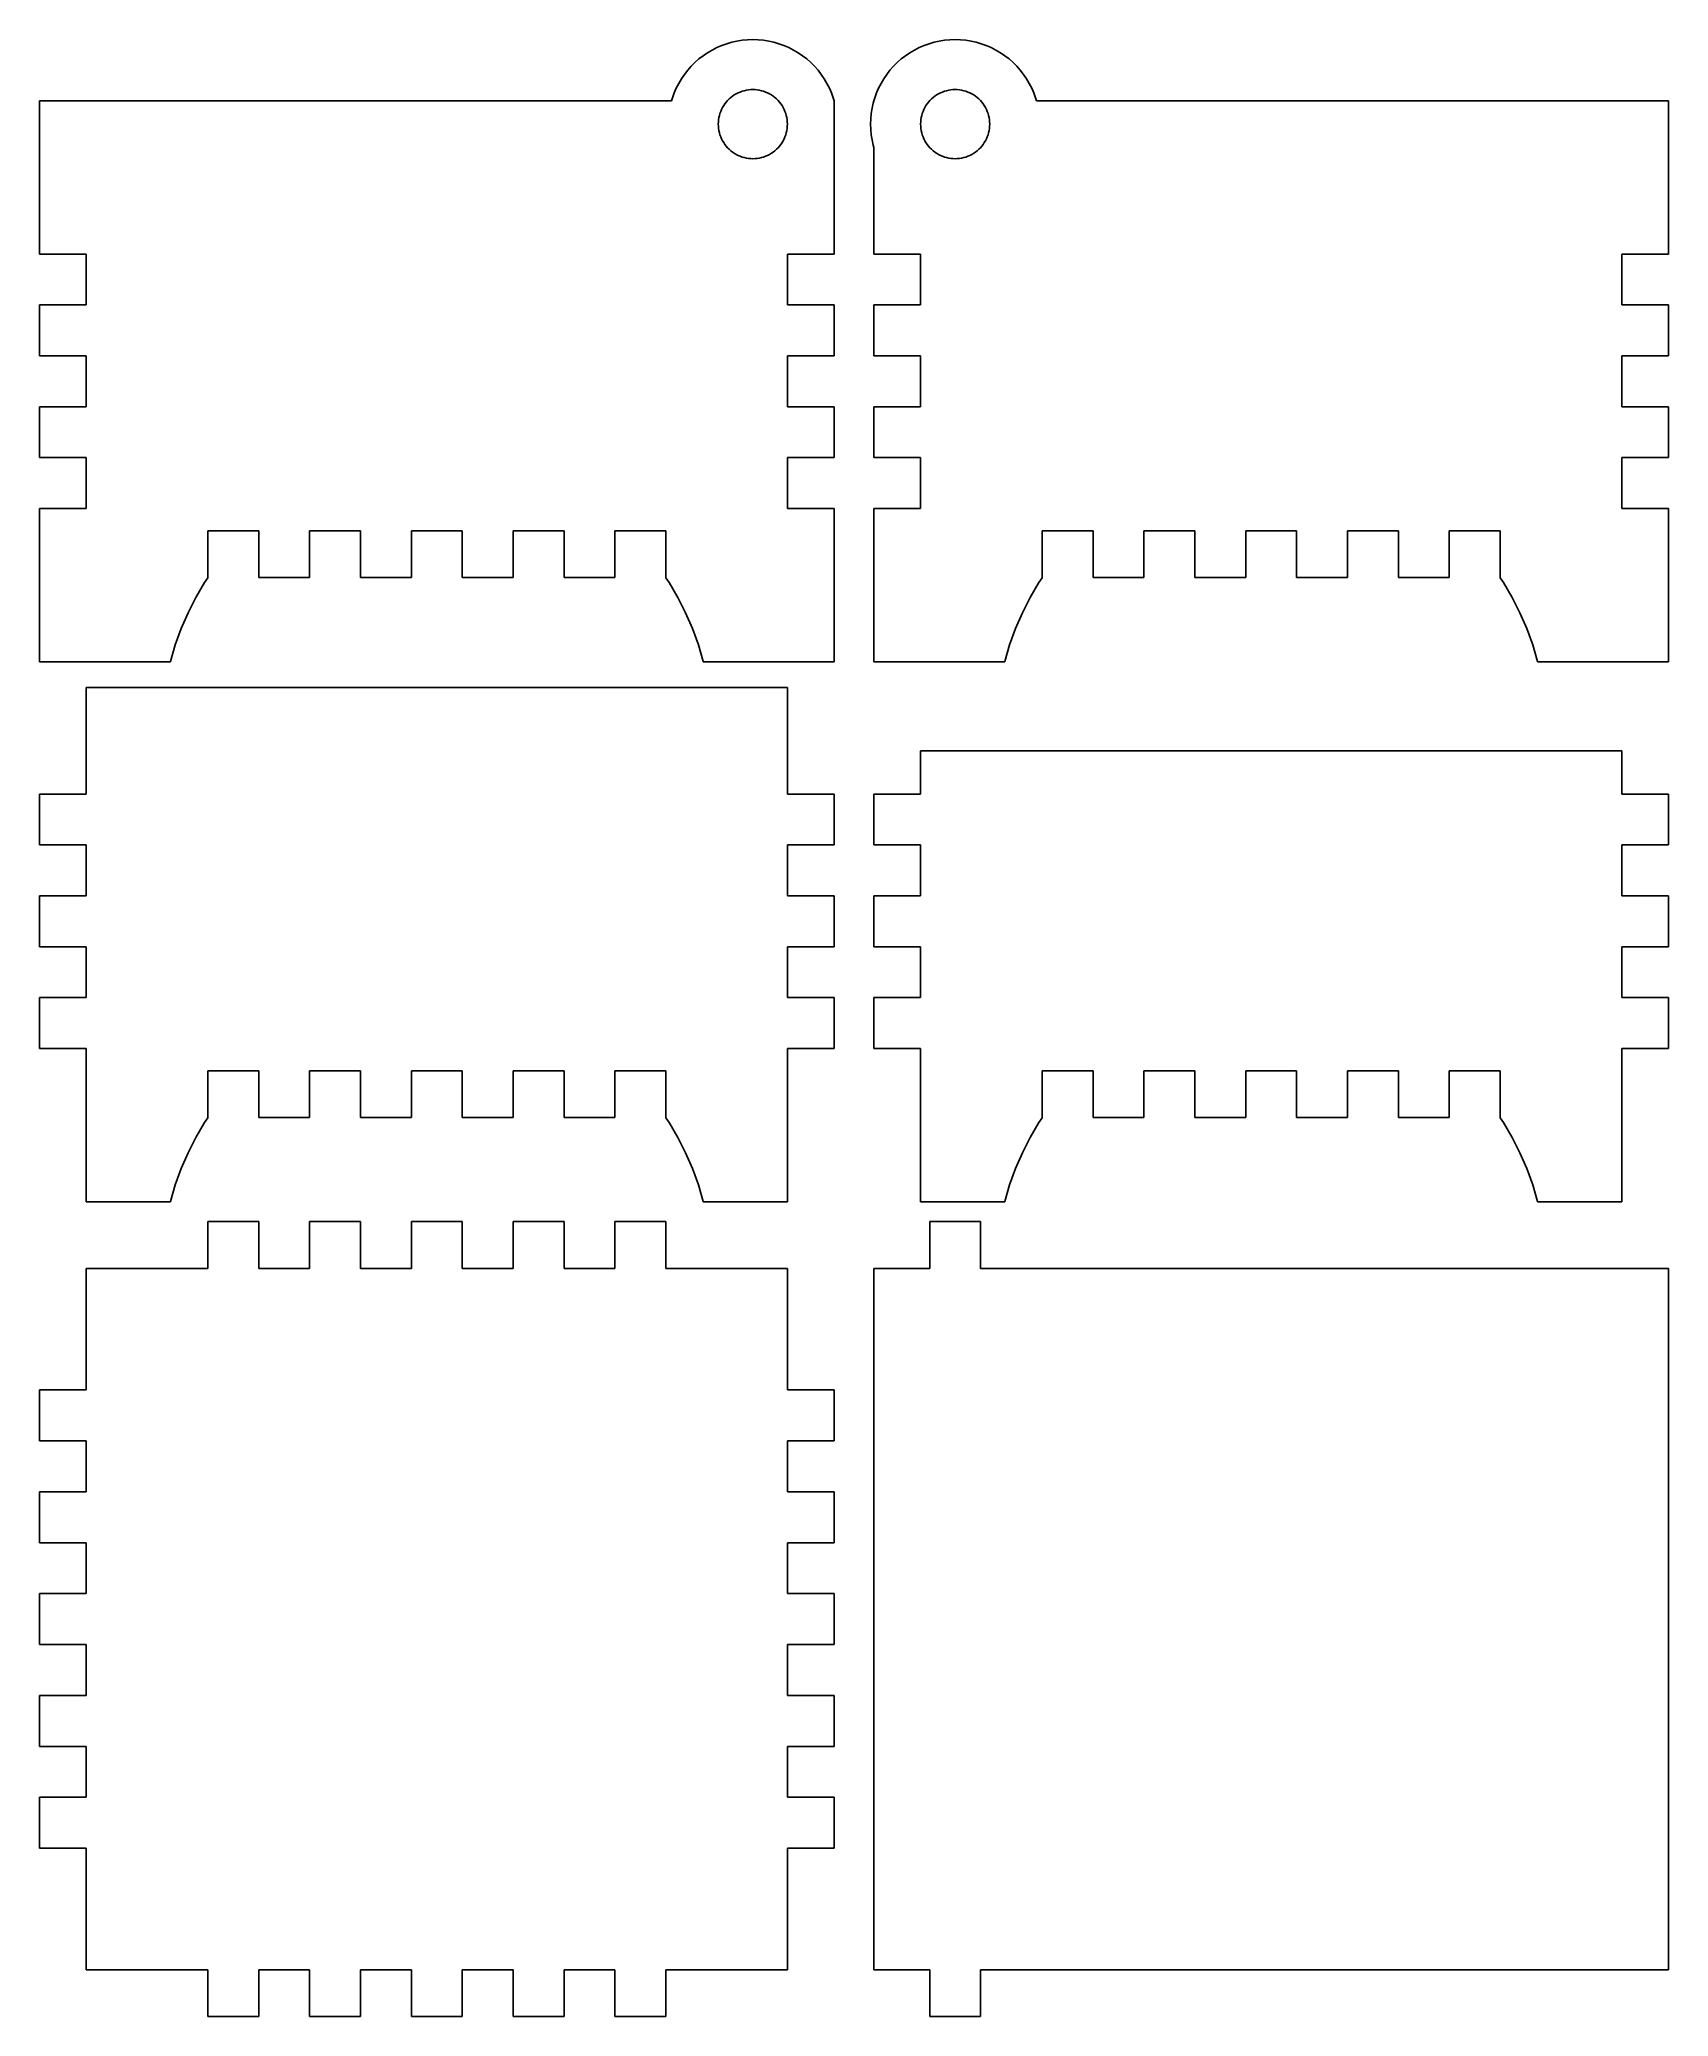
# Model space of a CAD drawing. Header units: metres. Extents: x -42 to 132, y -87 to 124.
import ezdxf

# ---------------------------------------------------------------- set-up
doc = ezdxf.new("R2010")
doc.units = ezdxf.units.M

msp = doc.modelspace()

# ---------------------------------------------------------------- linework, layer by layer
for p, q in [((28.9557, 122.89), (28.4856, 122.57)), ((29.445, 123.179), (28.9557, 122.89)), ((29.9514, 123.437), (29.445, 123.179)), ((30.4731, 123.663), (29.9514, 123.437)), ((31.0079, 123.855), (30.4731, 123.663)), ((31.5538, 124.014), (31.0079, 123.855)), ((32.1085, 124.138), (31.5538, 124.014)), ((32.6699, 124.227), (32.1085, 124.138)), ((33.2358, 124.28), (32.6699, 124.227)), ((33.804, 124.298), (33.2358, 124.28)), ((34.3721, 124.28), (33.804, 124.298)), ((34.938, 124.227), (34.3721, 124.28)), ((35.4995, 124.138), (34.938, 124.227)), ((36.0542, 124.014), (35.4995, 124.138)), ((36.6, 123.855), (36.0542, 124.014)), ((37.1349, 123.663), (36.6, 123.855)), ((37.6565, 123.437), (37.1349, 123.663)), ((38.163, 123.179), (37.6565, 123.437)), ((38.6523, 122.89), (38.163, 123.179)), ((39.1224, 122.57), (38.6523, 122.89)), ((50.5977, 122.89), (50.1276, 122.57)), ((51.087, 123.179), (50.5977, 122.89)), ((51.5935, 123.437), (51.087, 123.179)), ((52.1151, 123.663), (51.5935, 123.437)), ((52.65, 123.855), (52.1151, 123.663)), ((53.1958, 124.014), (52.65, 123.855)), ((53.7505, 124.138), (53.1958, 124.014)), ((54.312, 124.227), (53.7505, 124.138)), ((54.8779, 124.28), (54.312, 124.227)), ((55.446, 124.298), (54.8779, 124.28)), ((56.0142, 124.28), (55.446, 124.298)), ((56.5801, 124.227), (56.0142, 124.28)), ((57.1415, 124.138), (56.5801, 124.227)), ((57.6962, 124.014), (57.1415, 124.138)), ((58.2421, 123.855), (57.6962, 124.014)), ((58.7769, 123.663), (58.2421, 123.855)), ((59.2986, 123.437), (58.7769, 123.663)), ((59.805, 123.179), (59.2986, 123.437)), ((60.2943, 122.89), (59.805, 123.179)), ((60.7644, 122.57), (60.2943, 122.89)), ((26.4838, 120.568), (26.1643, 120.098)), ((26.8322, 121.018), (26.4838, 120.568)), ((27.2081, 121.444), (26.8322, 121.018)), ((27.61, 121.846), (27.2081, 121.444)), ((28.0364, 122.222), (27.61, 121.846)), ((28.4856, 122.57), (28.0364, 122.222)), ((39.5715, 122.222), (39.1224, 122.57)), ((39.9979, 121.846), (39.5715, 122.222)), ((40.3999, 121.444), (39.9979, 121.846)), ((40.7758, 121.018), (40.3999, 121.444)), ((41.1242, 120.568), (40.7758, 121.018)), ((41.4437, 120.098), (41.1242, 120.568)), ((48.1258, 120.568), (47.8063, 120.098)), ((48.4742, 121.018), (48.1258, 120.568)), ((48.8501, 121.444), (48.4742, 121.018)), ((49.2521, 121.846), (48.8501, 121.444)), ((49.6785, 122.222), (49.2521, 121.846)), ((50.1276, 122.57), (49.6785, 122.222)), ((61.2136, 122.222), (60.7644, 122.57)), ((61.64, 121.846), (61.2136, 122.222)), ((62.0419, 121.444), (61.64, 121.846)), ((62.4178, 121.018), (62.0419, 121.444)), ((62.7662, 120.568), (62.4178, 121.018)), ((63.0857, 120.098), (62.7662, 120.568)), ((25.3911, 118.581), (25.1986, 118.046)), ((25.6169, 119.103), (25.3911, 118.581)), ((25.875, 119.609), (25.6169, 119.103)), ((26.1643, 120.098), (25.875, 119.609)), ((31.8236, 118.371), (32.0234, 118.489)), ((32.0234, 118.489), (32.2303, 118.594)), ((32.2303, 118.594), (32.4434, 118.686)), ((32.4434, 118.686), (32.6618, 118.765)), ((32.6618, 118.765), (32.8848, 118.83)), ((32.8848, 118.83), (33.1114, 118.881)), ((33.1114, 118.881), (33.3407, 118.917)), ((33.3407, 118.917), (33.5719, 118.939)), ((33.5719, 118.939), (33.804, 118.946)), ((33.804, 118.946), (34.0361, 118.939)), ((34.0361, 118.939), (34.2672, 118.917)), ((34.2672, 118.917), (34.4966, 118.881)), ((34.4966, 118.881), (34.7231, 118.83)), ((34.7231, 118.83), (34.9461, 118.765)), ((34.9461, 118.765), (35.1646, 118.686)), ((35.1646, 118.686), (35.3777, 118.594)), ((35.3777, 118.594), (35.5845, 118.489)), ((35.5845, 118.489), (35.7844, 118.371)), ((41.733, 119.609), (41.4437, 120.098)), ((41.9911, 119.103), (41.733, 119.609)), ((42.2168, 118.581), (41.9911, 119.103)), ((42.4094, 118.046), (42.2168, 118.581)), ((47.0332, 118.581), (46.8406, 118.046)), ((47.2589, 119.103), (47.0332, 118.581)), ((47.517, 119.609), (47.2589, 119.103)), ((47.8063, 120.098), (47.517, 119.609)), ((53.4656, 118.371), (53.6655, 118.489)), ((53.6655, 118.489), (53.8723, 118.594)), ((53.8723, 118.594), (54.0854, 118.686)), ((54.0854, 118.686), (54.3039, 118.765)), ((54.3039, 118.765), (54.5269, 118.83)), ((54.5269, 118.83), (54.7534, 118.881)), ((54.7534, 118.881), (54.9828, 118.917)), ((54.9828, 118.917), (55.2139, 118.939)), ((55.2139, 118.939), (55.446, 118.946)), ((55.446, 118.946), (55.6781, 118.939)), ((55.6781, 118.939), (55.9093, 118.917)), ((55.9093, 118.917), (56.1386, 118.881)), ((56.1386, 118.881), (56.3652, 118.83)), ((56.3652, 118.83), (56.5882, 118.765)), ((56.5882, 118.765), (56.8066, 118.686)), ((56.8066, 118.686), (57.0197, 118.594)), ((57.0197, 118.594), (57.2266, 118.489)), ((57.2266, 118.489), (57.4264, 118.371)), ((63.375, 119.609), (63.0857, 120.098)), ((63.6331, 119.103), (63.375, 119.609)), ((63.8589, 118.581), (63.6331, 119.103)), ((64.0514, 118.046), (63.8589, 118.581)), ((25.1126, 117.75), (-42.5, 117.75)), ((-42.5, 117.75), (-42.5, 101.361)), ((25.1986, 118.046), (25.1126, 117.75)), ((30.2241, 116.169), (30.2889, 116.392)), ((30.2889, 116.392), (30.3675, 116.611)), ((30.3675, 116.611), (30.4597, 116.824)), ((30.4597, 116.824), (30.5651, 117.031)), ((30.5651, 117.031), (30.6833, 117.23)), ((30.6833, 117.23), (30.8138, 117.422)), ((30.8138, 117.422), (30.9562, 117.606)), ((30.9562, 117.606), (31.1097, 117.78)), ((31.1097, 117.78), (31.2739, 117.944)), ((31.2739, 117.944), (31.4481, 118.098)), ((31.4481, 118.098), (31.6315, 118.24)), ((31.6315, 118.24), (31.8236, 118.371)), ((35.7844, 118.371), (35.9764, 118.24)), ((35.9764, 118.24), (36.1599, 118.098)), ((36.1599, 118.098), (36.3341, 117.944)), ((36.3341, 117.944), (36.4983, 117.78)), ((36.4983, 117.78), (36.6518, 117.606)), ((36.6518, 117.606), (36.7941, 117.422)), ((36.7941, 117.422), (36.9246, 117.23)), ((36.9246, 117.23), (37.0428, 117.031)), ((37.0428, 117.031), (37.1482, 116.824)), ((37.1482, 116.824), (37.2404, 116.611)), ((37.2404, 116.611), (37.3191, 116.392)), ((37.3191, 116.392), (37.3839, 116.169)), ((42.4954, 117.75), (42.4094, 118.046)), ((42.5, 117.75), (42.4954, 117.75)), ((42.5, 101.361), (42.5, 117.75)), ((46.4691, 116.384), (46.4156, 115.818)), ((46.558, 116.945), (46.4691, 116.384)), ((46.6821, 117.5), (46.558, 116.945)), ((46.75, 117.734), (46.6821, 117.5)), ((46.7546, 117.75), (46.75, 117.75)), ((46.75, 117.75), (46.75, 117.734)), ((46.8406, 118.046), (46.7546, 117.75)), ((51.8661, 116.169), (51.9309, 116.392)), ((51.9309, 116.392), (52.0096, 116.611)), ((52.0096, 116.611), (52.1018, 116.824)), ((52.1018, 116.824), (52.2072, 117.031)), ((52.2072, 117.031), (52.3254, 117.23)), ((52.3254, 117.23), (52.4559, 117.422)), ((52.4559, 117.422), (52.5982, 117.606)), ((52.5982, 117.606), (52.7517, 117.78)), ((52.7517, 117.78), (52.9159, 117.944)), ((52.9159, 117.944), (53.0901, 118.098)), ((53.0901, 118.098), (53.2736, 118.24)), ((53.2736, 118.24), (53.4656, 118.371)), ((57.4264, 118.371), (57.6185, 118.24)), ((57.6185, 118.24), (57.8019, 118.098)), ((57.8019, 118.098), (57.9761, 117.944)), ((57.9761, 117.944), (58.1403, 117.78)), ((58.1403, 117.78), (58.2938, 117.606)), ((58.2938, 117.606), (58.4362, 117.422)), ((58.4362, 117.422), (58.5667, 117.23)), ((58.5667, 117.23), (58.6849, 117.031)), ((58.6849, 117.031), (58.7903, 116.824)), ((58.7903, 116.824), (58.8825, 116.611)), ((58.8825, 116.611), (58.9611, 116.392)), ((58.9611, 116.392), (59.0259, 116.169)), ((64.1374, 117.75), (64.0514, 118.046)), ((131.75, 117.75), (64.1374, 117.75)), ((131.75, 101.361), (131.75, 117.75)), ((30.108, 115.25), (30.1153, 115.482)), ((30.1153, 115.018), (30.108, 115.25)), ((30.1153, 115.482), (30.1371, 115.713)), ((30.1371, 114.787), (30.1153, 115.018)), ((30.1371, 115.713), (30.1734, 115.943)), ((30.1734, 114.557), (30.1371, 114.787)), ((30.1734, 115.943), (30.2241, 116.169)), ((30.2241, 114.331), (30.1734, 114.557)), ((30.2889, 114.108), (30.2241, 114.331)), ((37.3839, 114.331), (37.3191, 114.108)), ((37.3839, 116.169), (37.4345, 115.943)), ((37.4345, 114.557), (37.3839, 114.331)), ((37.4345, 115.943), (37.4709, 115.713)), ((37.4709, 114.787), (37.4345, 114.557)), ((37.4709, 115.713), (37.4927, 115.482)), ((37.4927, 115.018), (37.4709, 114.787)), ((37.4927, 115.482), (37.5, 115.25)), ((37.5, 115.25), (37.4927, 115.018)), ((46.4156, 115.818), (46.3978, 115.25)), ((46.3978, 115.25), (46.4156, 114.682)), ((46.4156, 114.682), (46.4691, 114.116)), ((51.75, 115.25), (51.7573, 115.482)), ((51.7573, 115.018), (51.75, 115.25)), ((51.7573, 115.482), (51.7791, 115.713)), ((51.7791, 114.787), (51.7573, 115.018)), ((51.7791, 115.713), (51.8155, 115.943)), ((51.8155, 114.557), (51.7791, 114.787)), ((51.8155, 115.943), (51.8661, 116.169)), ((51.8661, 114.331), (51.8155, 114.557)), ((51.9309, 114.108), (51.8661, 114.331)), ((59.0259, 114.331), (58.9611, 114.108)), ((59.0259, 116.169), (59.0766, 115.943)), ((59.0766, 114.557), (59.0259, 114.331)), ((59.0766, 115.943), (59.1129, 115.713)), ((59.1129, 114.787), (59.0766, 114.557)), ((59.1129, 115.713), (59.1347, 115.482)), ((59.1347, 115.018), (59.1129, 114.787)), ((59.1347, 115.482), (59.142, 115.25)), ((59.142, 115.25), (59.1347, 115.018)), ((30.3675, 113.889), (30.2889, 114.108)), ((30.4597, 113.676), (30.3675, 113.889)), ((30.5651, 113.469), (30.4597, 113.676)), ((30.6833, 113.27), (30.5651, 113.469)), ((30.8138, 113.078), (30.6833, 113.27)), ((30.9562, 112.894), (30.8138, 113.078)), ((31.1097, 112.72), (30.9562, 112.894)), ((31.2739, 112.556), (31.1097, 112.72)), ((31.4481, 112.402), (31.2739, 112.556)), ((31.6315, 112.26), (31.4481, 112.402)), ((31.8236, 112.129), (31.6315, 112.26)), ((32.0234, 112.011), (31.8236, 112.129)), ((35.7844, 112.129), (35.5845, 112.011)), ((35.9764, 112.26), (35.7844, 112.129)), ((36.1599, 112.402), (35.9764, 112.26)), ((36.3341, 112.556), (36.1599, 112.402)), ((36.4983, 112.72), (36.3341, 112.556)), ((36.6518, 112.894), (36.4983, 112.72)), ((36.7941, 113.078), (36.6518, 112.894)), ((36.9246, 113.27), (36.7941, 113.078)), ((37.0428, 113.469), (36.9246, 113.27)), ((37.1482, 113.676), (37.0428, 113.469)), ((37.2404, 113.889), (37.1482, 113.676)), ((37.3191, 114.108), (37.2404, 113.889)), ((46.4691, 114.116), (46.558, 113.555)), ((46.558, 113.555), (46.6821, 113)), ((46.6821, 113), (46.75, 112.766)), ((46.75, 112.766), (46.75, 101.361)), ((52.0096, 113.889), (51.9309, 114.108)), ((52.1018, 113.676), (52.0096, 113.889)), ((52.2072, 113.469), (52.1018, 113.676)), ((52.3254, 113.27), (52.2072, 113.469)), ((52.4559, 113.078), (52.3254, 113.27)), ((52.5982, 112.894), (52.4559, 113.078)), ((52.7517, 112.72), (52.5982, 112.894)), ((52.9159, 112.556), (52.7517, 112.72)), ((53.0901, 112.402), (52.9159, 112.556)), ((53.2736, 112.26), (53.0901, 112.402)), ((53.4656, 112.129), (53.2736, 112.26)), ((53.6655, 112.011), (53.4656, 112.129)), ((57.4264, 112.129), (57.2266, 112.011)), ((57.6185, 112.26), (57.4264, 112.129)), ((57.8019, 112.402), (57.6185, 112.26)), ((57.9761, 112.556), (57.8019, 112.402)), ((58.1403, 112.72), (57.9761, 112.556)), ((58.2938, 112.894), (58.1403, 112.72)), ((58.4362, 113.078), (58.2938, 112.894)), ((58.5667, 113.27), (58.4362, 113.078)), ((58.6849, 113.469), (58.5667, 113.27)), ((58.7903, 113.676), (58.6849, 113.469)), ((58.8825, 113.889), (58.7903, 113.676)), ((58.9611, 114.108), (58.8825, 113.889)), ((32.2303, 111.906), (32.0234, 112.011)), ((32.4434, 111.814), (32.2303, 111.906)), ((32.6618, 111.735), (32.4434, 111.814)), ((32.8848, 111.67), (32.6618, 111.735)), ((33.1114, 111.619), (32.8848, 111.67)), ((33.3407, 111.583), (33.1114, 111.619)), ((33.5719, 111.561), (33.3407, 111.583)), ((33.804, 111.554), (33.5719, 111.561)), ((34.0361, 111.561), (33.804, 111.554)), ((34.2672, 111.583), (34.0361, 111.561)), ((34.4966, 111.619), (34.2672, 111.583)), ((34.7231, 111.67), (34.4966, 111.619)), ((34.9461, 111.735), (34.7231, 111.67)), ((35.1646, 111.814), (34.9461, 111.735)), ((35.3777, 111.906), (35.1646, 111.814)), ((35.5845, 112.011), (35.3777, 111.906)), ((53.8723, 111.906), (53.6655, 112.011)), ((54.0854, 111.814), (53.8723, 111.906)), ((54.3039, 111.735), (54.0854, 111.814)), ((54.5269, 111.67), (54.3039, 111.735)), ((54.7534, 111.619), (54.5269, 111.67)), ((54.9828, 111.583), (54.7534, 111.619)), ((55.2139, 111.561), (54.9828, 111.583)), ((55.446, 111.554), (55.2139, 111.561)), ((55.6781, 111.561), (55.446, 111.554)), ((55.9093, 111.583), (55.6781, 111.561)), ((56.1386, 111.619), (55.9093, 111.583)), ((56.3652, 111.67), (56.1386, 111.619)), ((56.5882, 111.735), (56.3652, 111.67)), ((56.8066, 111.814), (56.5882, 111.735)), ((57.0197, 111.906), (56.8066, 111.814)), ((57.2266, 112.011), (57.0197, 111.906)), ((-42.5, 101.361), (-37.5, 101.361)), ((-37.5, 101.361), (-37.5, 95.9167)), ((37.5, 95.9167), (37.5, 101.361)), ((37.5, 101.361), (42.5, 101.361)), ((46.75, 101.361), (51.75, 101.361)), ((51.75, 101.361), (51.75, 95.9167)), ((126.75, 95.9167), (126.75, 101.361)), ((126.75, 101.361), (131.75, 101.361)), ((-37.5, 95.9167), (-42.5, 95.9167)), ((-42.5, 95.9167), (-42.5, 90.4722)), ((42.5, 95.9167), (37.5, 95.9167)), ((42.5, 90.4722), (42.5, 95.9167)), ((51.75, 95.9167), (46.75, 95.9167)), ((46.75, 95.9167), (46.75, 90.4722)), ((131.75, 95.9167), (126.75, 95.9167)), ((131.75, 90.4722), (131.75, 95.9167)), ((-42.5, 90.4722), (-37.5, 90.4722)), ((-37.5, 90.4722), (-37.5, 85.0278)), ((37.5, 85.0278), (37.5, 90.4722)), ((37.5, 90.4722), (42.5, 90.4722)), ((46.75, 90.4722), (51.75, 90.4722)), ((51.75, 90.4722), (51.75, 85.0278)), ((126.75, 85.0278), (126.75, 90.4722)), ((126.75, 90.4722), (131.75, 90.4722)), ((-37.5, 85.0278), (-42.5, 85.0278)), ((-42.5, 85.0278), (-42.5, 79.5833)), ((42.5, 85.0278), (37.5, 85.0278)), ((42.5, 79.5833), (42.5, 85.0278)), ((51.75, 85.0278), (46.75, 85.0278)), ((46.75, 85.0278), (46.75, 79.5833)), ((131.75, 85.0278), (126.75, 85.0278)), ((131.75, 79.5833), (131.75, 85.0278)), ((-42.5, 79.5833), (-37.5, 79.5833)), ((-37.5, 79.5833), (-37.5, 74.1389)), ((37.5, 74.1389), (37.5, 79.5833)), ((37.5, 79.5833), (42.5, 79.5833)), ((46.75, 79.5833), (51.75, 79.5833)), ((51.75, 79.5833), (51.75, 74.1389)), ((126.75, 74.1389), (126.75, 79.5833)), ((126.75, 79.5833), (131.75, 79.5833)), ((-37.5, 74.1389), (-42.5, 74.1389)), ((-42.5, 74.1389), (-42.5, 57.75)), ((42.5, 74.1389), (37.5, 74.1389)), ((42.5, 57.75), (42.5, 74.1389)), ((51.75, 74.1389), (46.75, 74.1389)), ((46.75, 74.1389), (46.75, 57.75)), ((131.75, 74.1389), (126.75, 74.1389)), ((131.75, 57.75), (131.75, 74.1389)), ((-24.5, 66.727), (-24.5, 71.75)), ((-24.5, 71.75), (-19.0555, 71.75)), ((-19.0555, 71.75), (-19.0555, 66.75)), ((-13.6111, 66.75), (-13.6111, 71.75)), ((-13.6111, 71.75), (-8.16666, 71.75)), ((-8.16666, 71.75), (-8.16666, 66.75)), ((-2.7222, 66.75), (-2.7222, 71.75)), ((-2.7222, 71.75), (2.72221, 71.75)), ((2.72221, 71.75), (2.72221, 66.75)), ((8.16666, 66.75), (8.16666, 71.75)), ((8.16666, 71.75), (13.6111, 71.75)), ((13.6111, 71.75), (13.6111, 66.75)), ((19.0555, 66.75), (19.0555, 71.75)), ((19.0555, 71.75), (24.5, 71.75)), ((24.5, 71.75), (24.5, 66.727)), ((64.75, 66.727), (64.75, 71.75)), ((64.75, 71.75), (70.1945, 71.75)), ((70.1945, 71.75), (70.1945, 66.75)), ((75.6389, 66.75), (75.6389, 71.75)), ((75.6389, 71.75), (81.0833, 71.75)), ((81.0833, 71.75), (81.0833, 66.75)), ((86.5278, 66.75), (86.5278, 71.75)), ((86.5278, 71.75), (91.9722, 71.75)), ((91.9722, 71.75), (91.9722, 66.75)), ((97.4167, 66.75), (97.4167, 71.75)), ((97.4167, 71.75), (102.861, 71.75)), ((102.861, 71.75), (102.861, 66.75)), ((108.306, 66.75), (108.306, 71.75)), ((108.306, 71.75), (113.75, 71.75)), ((113.75, 71.75), (113.75, 66.727)), ((-25.7762, 64.6428), (-24.8355, 66.2333)), ((-24.8355, 66.2333), (-24.5, 66.727)), ((-19.0555, 66.75), (-13.6111, 66.75)), ((-8.16666, 66.75), (-2.7222, 66.75)), ((2.72221, 66.75), (8.16666, 66.75)), ((13.6111, 66.75), (19.0555, 66.75)), ((24.5, 66.727), (24.8355, 66.2333)), ((24.8355, 66.2333), (25.7762, 64.6428)), ((63.4738, 64.6428), (64.4145, 66.2333)), ((64.4145, 66.2333), (64.75, 66.727)), ((70.1945, 66.75), (75.6389, 66.75)), ((81.0833, 66.75), (86.5278, 66.75)), ((91.9722, 66.75), (97.4167, 66.75)), ((102.861, 66.75), (108.306, 66.75)), ((113.75, 66.727), (114.086, 66.2333)), ((114.086, 66.2333), (115.026, 64.6428)), ((-26.6151, 62.9963), (-25.7762, 64.6428)), ((25.7762, 64.6428), (26.6151, 62.9963)), ((62.6349, 62.9963), (63.4738, 64.6428)), ((115.026, 64.6428), (115.865, 62.9963)), ((-27.349, 61.3004), (-26.6151, 62.9963)), ((26.6151, 62.9963), (27.349, 61.3004)), ((61.901, 61.3004), (62.6349, 62.9963)), ((115.865, 62.9963), (116.599, 61.3004)), ((-28.4904, 57.7873), (-27.9749, 59.5618)), ((-27.9749, 59.5618), (-27.349, 61.3004)), ((27.349, 61.3004), (27.9749, 59.5618)), ((27.9749, 59.5618), (28.4904, 57.7873)), ((60.7596, 57.7873), (61.2751, 59.5618)), ((61.2751, 59.5618), (61.901, 61.3004)), ((116.599, 61.3004), (117.225, 59.5618)), ((117.225, 59.5618), (117.74, 57.7873)), ((-42.5, 57.75), (-28.4988, 57.75)), ((-28.4988, 57.75), (-28.4904, 57.7873)), ((28.4904, 57.7873), (28.4988, 57.75)), ((28.4988, 57.75), (42.5, 57.75)), ((46.75, 57.75), (60.7512, 57.75)), ((60.7512, 57.75), (60.7596, 57.7873)), ((117.74, 57.7873), (117.749, 57.75)), ((117.749, 57.75), (131.75, 57.75)), ((37.5, 55), (-37.5, 55)), ((-37.5, 55), (-37.5, 43.6111)), ((37.5, 43.6111), (37.5, 55)), ((126.75, 48.2411), (51.75, 48.2411)), ((51.75, 48.2411), (51.75, 43.6111)), ((126.75, 43.6111), (126.75, 48.2411)), ((-37.5, 43.6111), (-42.5, 43.6111)), ((-42.5, 43.6111), (-42.5, 38.1667)), ((42.5, 43.6111), (37.5, 43.6111)), ((42.5, 38.1667), (42.5, 43.6111)), ((51.75, 43.6111), (46.75, 43.6111)), ((46.75, 43.6111), (46.75, 38.1667)), ((131.75, 43.6111), (126.75, 43.6111)), ((131.75, 38.1667), (131.75, 43.6111)), ((-42.5, 38.1667), (-37.5, 38.1667)), ((-37.5, 38.1667), (-37.5, 32.7222)), ((37.5, 32.7222), (37.5, 38.1667)), ((37.5, 38.1667), (42.5, 38.1667)), ((46.75, 38.1667), (51.75, 38.1667)), ((51.75, 38.1667), (51.75, 32.7222)), ((126.75, 32.7222), (126.75, 38.1667)), ((126.75, 38.1667), (131.75, 38.1667)), ((-37.5, 32.7222), (-42.5, 32.7222)), ((-42.5, 32.7222), (-42.5, 27.2778)), ((42.5, 32.7222), (37.5, 32.7222)), ((42.5, 27.2778), (42.5, 32.7222)), ((51.75, 32.7222), (46.75, 32.7222)), ((46.75, 32.7222), (46.75, 27.2778)), ((131.75, 32.7222), (126.75, 32.7222)), ((131.75, 27.2778), (131.75, 32.7222)), ((-42.5, 27.2778), (-37.5, 27.2778)), ((-37.5, 27.2778), (-37.5, 21.8333)), ((37.5, 21.8333), (37.5, 27.2778)), ((37.5, 27.2778), (42.5, 27.2778)), ((46.75, 27.2778), (51.75, 27.2778)), ((51.75, 27.2778), (51.75, 21.8333)), ((126.75, 21.8333), (126.75, 27.2778)), ((126.75, 27.2778), (131.75, 27.2778)), ((-37.5, 21.8333), (-42.5, 21.8333)), ((-42.5, 21.8333), (-42.5, 16.3889)), ((42.5, 21.8333), (37.5, 21.8333)), ((42.5, 16.3889), (42.5, 21.8333)), ((51.75, 21.8333), (46.75, 21.8333)), ((46.75, 21.8333), (46.75, 16.3889)), ((131.75, 21.8333), (126.75, 21.8333)), ((131.75, 16.3889), (131.75, 21.8333)), ((-42.5, 16.3889), (-37.5, 16.3889)), ((-37.5, 16.3889), (-37.5, 0)), ((37.5, 0), (37.5, 16.3889)), ((37.5, 16.3889), (42.5, 16.3889)), ((46.75, 16.3889), (51.75, 16.3889)), ((51.75, 16.3889), (51.75, 0)), ((126.75, 0), (126.75, 16.3889)), ((126.75, 16.3889), (131.75, 16.3889)), ((-24.5, 8.97704), (-24.5, 14)), ((-24.5, 14), (-19.0555, 14)), ((-19.0555, 14), (-19.0555, 9)), ((-13.6111, 9), (-13.6111, 14)), ((-13.6111, 14), (-8.16666, 14)), ((-8.16666, 14), (-8.16666, 9)), ((-2.7222, 9), (-2.7222, 14)), ((-2.7222, 14), (2.72221, 14)), ((2.72221, 14), (2.72221, 9)), ((8.16666, 9), (8.16666, 14)), ((8.16666, 14), (13.6111, 14)), ((13.6111, 14), (13.6111, 9)), ((19.0555, 9), (19.0555, 14)), ((19.0555, 14), (24.5, 14)), ((24.5, 14), (24.5, 8.97704)), ((64.75, 8.97704), (64.75, 14)), ((64.75, 14), (70.1945, 14)), ((70.1945, 14), (70.1945, 9)), ((75.6389, 9), (75.6389, 14)), ((75.6389, 14), (81.0833, 14)), ((81.0833, 14), (81.0833, 9)), ((86.5278, 9), (86.5278, 14)), ((86.5278, 14), (91.9722, 14)), ((91.9722, 14), (91.9722, 9)), ((97.4167, 9), (97.4167, 14)), ((97.4167, 14), (102.861, 14)), ((102.861, 14), (102.861, 9)), ((108.306, 9), (108.306, 14)), ((108.306, 14), (113.75, 14)), ((113.75, 14), (113.75, 8.97704)), ((-25.7762, 6.89279), (-24.8355, 8.48332)), ((-24.8355, 8.48332), (-24.5, 8.97704)), ((-19.0555, 9), (-13.6111, 9)), ((-8.16666, 9), (-2.7222, 9)), ((2.72221, 9), (8.16666, 9)), ((13.6111, 9), (19.0555, 9)), ((24.5, 8.97704), (24.8355, 8.48332)), ((24.8355, 8.48332), (25.7762, 6.89279)), ((63.4738, 6.89279), (64.4145, 8.48332)), ((64.4145, 8.48332), (64.75, 8.97704)), ((70.1945, 9), (75.6389, 9)), ((81.0833, 9), (86.5278, 9)), ((91.9722, 9), (97.4167, 9)), ((102.861, 9), (108.306, 9)), ((113.75, 8.97704), (114.086, 8.48332)), ((114.086, 8.48332), (115.026, 6.89279)), ((-26.6151, 5.24632), (-25.7762, 6.89279)), ((25.7762, 6.89279), (26.6151, 5.24632)), ((62.6349, 5.24632), (63.4738, 6.89279)), ((115.026, 6.89279), (115.865, 5.24632)), ((-27.349, 3.55043), (-26.6151, 5.24632)), ((26.6151, 5.24632), (27.349, 3.55043)), ((61.901, 3.55043), (62.6349, 5.24632)), ((115.865, 5.24632), (116.599, 3.55043)), ((-27.9749, 1.81181), (-27.349, 3.55043)), ((27.349, 3.55043), (27.9749, 1.81181)), ((61.2751, 1.81181), (61.901, 3.55043)), ((116.599, 3.55043), (117.225, 1.81181)), ((-37.5, 0), (-28.4988, 0)), ((-28.4988, 0), (-28.4904, 0.03732)), ((-28.4904, 0.03732), (-27.9749, 1.81181)), ((27.9749, 1.81181), (28.4904, 0.03732)), ((28.4904, 0.03732), (28.4988, 0)), ((28.4988, 0), (37.5, 0)), ((51.75, 0), (60.7512, 0)), ((60.7512, 0), (60.7596, 0.03732)), ((60.7596, 0.03732), (61.2751, 1.81181)), ((117.225, 1.81181), (117.74, 0.03732)), ((117.74, 0.03732), (117.749, 0)), ((117.749, 0), (126.75, 0)), ((-19.0555, -2.12498), (-24.5, -2.12498)), ((-24.5, -2.12498), (-24.5, -7.12498)), ((-19.0555, -7.12498), (-19.0555, -2.12498)), ((-8.16666, -2.125), (-13.6111, -2.125)), ((-13.6111, -2.125), (-13.6111, -7.125)), ((-8.16666, -7.125), (-8.16666, -2.125)), ((2.72221, -2.125), (-2.72221, -2.125)), ((-2.72221, -2.125), (-2.72221, -7.125)), ((2.72221, -7.125), (2.72221, -2.125)), ((13.6111, -2.125), (8.16666, -2.125)), ((8.16666, -2.125), (8.16666, -7.125)), ((13.6111, -7.125), (13.6111, -2.125)), ((24.5, -2.125), (19.0555, -2.125)), ((19.0555, -2.125), (19.0555, -7.125)), ((24.5, -7.125), (24.5, -2.125)), ((58.1682, -2.125), (52.7238, -2.125)), ((52.7238, -2.125), (52.7238, -7.125)), ((58.1682, -7.125), (58.1682, -2.125)), ((-24.5, -7.12498), (-37.5, -7.12498)), ((-37.5, -7.12498), (-37.5, -20.125)), ((-13.6111, -7.125), (-19.0555, -7.12498)), ((-2.72221, -7.125), (-8.16666, -7.125)), ((8.16666, -7.125), (2.72221, -7.125)), ((19.0555, -7.125), (13.6111, -7.125)), ((37.5, -7.125), (24.5, -7.125)), ((37.5, -20.125), (37.5, -7.125)), ((52.7238, -7.125), (46.75, -7.125)), ((46.75, -7.125), (46.75, -82.125)), ((131.75, -7.125), (58.1682, -7.125)), ((131.75, -82.125), (131.75, -7.125)), ((-37.5, -20.125), (-42.5, -20.125)), ((-42.5, -20.125), (-42.5, -25.5694)), ((42.5, -20.125), (37.5, -20.125)), ((42.5, -25.5695), (42.5, -20.125)), ((-42.5, -25.5694), (-37.5, -25.5694)), ((-37.5, -25.5694), (-37.5, -31.0139)), ((37.5, -31.0139), (37.5, -25.5695)), ((37.5, -25.5695), (42.5, -25.5695)), ((-37.5, -31.0139), (-42.5, -31.0139)), ((-42.5, -31.0139), (-42.5, -36.4583)), ((42.5, -31.0139), (37.5, -31.0139)), ((42.5, -36.4583), (42.5, -31.0139)), ((-42.5, -36.4583), (-37.5, -36.4583)), ((-37.5, -36.4583), (-37.5, -41.9028)), ((37.5, -41.9028), (37.5, -36.4583)), ((37.5, -36.4583), (42.5, -36.4583)), ((-37.5, -41.9028), (-42.5, -41.9028)), ((-42.5, -41.9028), (-42.5, -47.3472)), ((42.5, -41.9028), (37.5, -41.9028)), ((42.5, -47.3472), (42.5, -41.9028)), ((-42.5, -47.3472), (-37.5, -47.3472)), ((-37.5, -47.3472), (-37.5, -52.7916)), ((37.5, -52.7917), (37.5, -47.3472)), ((37.5, -47.3472), (42.5, -47.3472)), ((-37.5, -52.7916), (-42.5, -52.7916)), ((-42.5, -52.7916), (-42.5, -58.2361)), ((42.5, -52.7917), (37.5, -52.7917)), ((42.5, -58.2361), (42.5, -52.7917)), ((-42.5, -58.2361), (-37.5, -58.2361)), ((-37.5, -58.2361), (-37.5, -63.6805)), ((37.5, -63.6805), (37.5, -58.2361)), ((37.5, -58.2361), (42.5, -58.2361)), ((-37.5, -63.6805), (-42.5, -63.6805)), ((-42.5, -63.6805), (-42.5, -69.125)), ((42.5, -63.6805), (37.5, -63.6805)), ((42.5, -69.125), (42.5, -63.6805)), ((-42.5, -69.125), (-37.5, -69.125)), ((-37.5, -69.125), (-37.5, -82.125)), ((37.5, -82.125), (37.5, -69.125)), ((37.5, -69.125), (42.5, -69.125)), ((-37.5, -82.125), (-24.5, -82.125)), ((-24.5, -82.125), (-24.5, -87.125)), ((-19.0555, -82.125), (-13.6111, -82.125)), ((-19.0555, -87.125), (-19.0555, -82.125)), ((-13.6111, -82.125), (-13.6111, -87.125)), ((-8.16666, -87.125), (-8.16666, -82.125)), ((-8.16666, -82.125), (-2.72221, -82.125)), ((-2.72221, -82.125), (-2.72221, -87.125)), ((2.72221, -87.125), (2.72221, -82.125)), ((2.72221, -82.125), (8.16666, -82.125)), ((8.16666, -82.125), (8.16666, -87.125)), ((13.6111, -87.125), (13.6111, -82.125)), ((13.6111, -82.125), (19.0555, -82.125)), ((19.0555, -82.125), (19.0555, -87.125)), ((24.5, -87.125), (24.5, -82.125)), ((24.5, -82.125), (37.5, -82.125)), ((46.75, -82.125), (52.7238, -82.125)), ((52.7238, -82.125), (52.7238, -87.125)), ((58.1682, -82.125), (131.75, -82.125)), ((58.1682, -87.125), (58.1682, -82.125)), ((-24.5, -87.125), (-19.0555, -87.125)), ((-13.6111, -87.125), (-8.16666, -87.125)), ((-2.72221, -87.125), (2.72221, -87.125)), ((8.16666, -87.125), (13.6111, -87.125)), ((19.0555, -87.125), (24.5, -87.125)), ((52.7238, -87.125), (58.1682, -87.125))]:
    msp.add_line(p, q)

doc.saveas('drawing.dxf')
